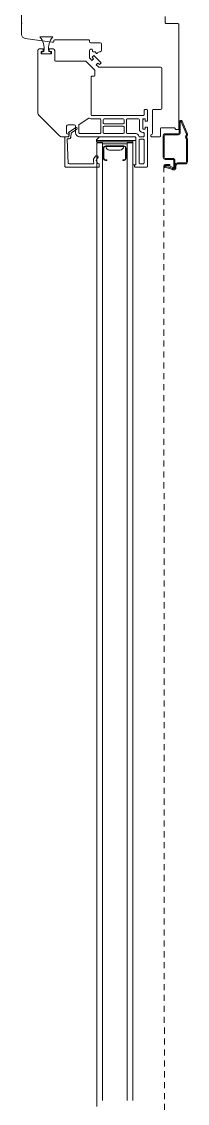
# Model space of a CAD drawing. Header units: inches. Extents: x -3905 to 10892, y 1064 to 9590.
# Drawn here: x 2676.6 to 2680.03, y 3806.67 to 3828.99 of the extents above; entities that cross this region are included whole.
import ezdxf

# ---------------------------------------------------------------- set-up
doc = ezdxf.new("R2010")
doc.units = ezdxf.units.IN
doc.header["$MEASUREMENT"] = 0
doc.linetypes.add('MYHIDDEN', pattern=[0.1875, 0.125, -0.0625])
doc.layers.add('SECTIONS', color=70, linetype='Continuous', lineweight=0)

msp = doc.modelspace()

# ---------------------------------------------------------------- linework, layer by layer
at = {"layer": 'SECTIONS', "lineweight": 0}
for p, q in [((2679.10948, 3826.95962), (2679.10948, 3826.79262)), ((2679.12348, 3826.96962), (2679.11948, 3826.96962)), ((2678.15248, 3826.54812), (2678.21748, 3826.61312)), ((2678.15248, 3826.53812), (2678.15248, 3826.54812)), ((2678.15248, 3826.53812), (2678.90198, 3826.53812)), ((2678.15248, 3826.50812), (2678.15248, 3826.53812)), ((2678.15248, 3826.53812), (2678.90198, 3826.53812)), ((2678.90198, 3826.50812), (2678.15248, 3826.50812)), ((2678.27598, 3826.46512), (2678.27598, 3826.17512)), ((2678.78498, 3826.17512), (2678.78498, 3826.46512)), ((2678.96448, 3826.53812), (2678.90198, 3826.53812)), ((2678.90198, 3826.53812), (2678.90198, 3826.03812)), ((2678.96448, 3826.03812), (2678.96448, 3826.53812)), ((2678.96448, 3826.03812), (2678.95448, 3826.03812))]:
    msp.add_line(p, q, dxfattribs=at)
at = {"layer": 'SECTIONS', "linetype": 'MYHIDDEN', "lineweight": 0}
msp.add_line((2679.54488, 3826.01047), (2679.56303, 3797.04468), dxfattribs=at)
at = {"layer": 'SECTIONS', "lineweight": 0}
for points in [[(2676.60348, 3829.14612), (2676.60348, 3828.96935, 0.18267581), (2676.60723, 3828.95943, -0.37796447), (2676.60723, 3828.95281, 0.18267581), (2676.60348, 3828.94289), (2676.60348, 3828.72601, 0.37388468), (2676.67665, 3828.64184), (2677.23675, 3828.56312), (2677.25348, 3828.56312, 0.41421356), (2677.26848, 3828.57812), (2677.26848, 3828.59812, -0.41421356), (2677.28348, 3828.61312), (2677.99348, 3828.61312, -0.41421356), (2678.00848, 3828.59812), (2678.00848, 3828.58312, 0.41421356), (2678.03848, 3828.55312), (2678.22848, 3828.55312, -0.41421356), (2678.25848, 3828.52312), (2678.25848, 3828.39812, -0.39299668), (2678.23067, 3828.3682, 0.19297871), (2678.17048, 3828.33881, -0.42897115), (2678.14875, 3828.33827), (2678.12329, 3828.36373, 0.19891237), (2678.11268, 3828.36812), (2678.08348, 3828.36812, -0.41421356), (2678.06848, 3828.38312), (2678.06848, 3828.40312, 0.41421356), (2678.05348, 3828.41812), (2678.03848, 3828.41812, 0.41421356), (2678.00848, 3828.38812), (2678.00848, 3828.24433)], [(2678.01287, 3828.23373), (2678.05859, 3828.18801), (2678.09395, 3828.22336), (2678.0639, 3828.25341), (2678.09925, 3828.28877), (2678.24774, 3828.14028), (2678.21239, 3828.10492), (2678.18234, 3828.13497), (2678.14698, 3828.09962), (2678.19209, 3828.05451, 0.19891237), (2678.20269, 3828.05012), (2679.47348, 3828.05012, -0.41421356), (2679.50348, 3828.02012), (2679.50348, 3827.20612, -0.41421356), (2679.47348, 3827.17612), (2679.32348, 3827.17612, 0.41421356), (2679.30848, 3827.16112), (2679.30848, 3826.67812, -0.41421356), (2679.29348, 3826.66312, 0.41421356), (2679.27848, 3826.64812), (2679.27848, 3826.62812, 0.41421356), (2679.29348, 3826.61312), (2679.46348, 3826.61312, 0.41421356), (2679.47848, 3826.62812), (2679.47848, 3826.78612, -0.41421356), (2679.49348, 3826.80112), (2679.75227, 3826.80112, -0.19891237), (2679.76287, 3826.79673), (2679.79409, 3826.76551, 0.19891237), (2679.80469, 3826.76112), (2679.83848, 3826.76112, 0.41421356), (2679.85348, 3826.77612), (2679.85348, 3828.93612, 0.41421356), (2679.83848, 3828.95112), (2679.58848, 3828.95112, -0.41421356), (2679.57348, 3828.96612), (2679.57348, 3829.09612, -0.41421356)], [(2678.95448, 3826.03812, 0.41421356), (2678.93948, 3826.02312), (2678.93948, 3826.00312, 0.41421356), (2678.95448, 3825.98812), (2679.19448, 3825.98812, 0.41421356), (2679.20948, 3826.00312), (2679.20948, 3826.81362), (2679.15948, 3826.81362), (2679.15948, 3826.77112), (2679.10948, 3826.77112), (2679.10948, 3826.98112), (2679.15948, 3826.98112), (2679.15948, 3826.93862), (2679.20948, 3826.93862), (2679.20948, 3827.16112, 0.41421356), (2679.19448, 3827.17612), (2679.15448, 3827.17612, 0.41421356), (2679.13948, 3827.16112), (2679.13948, 3827.06612, -0.41421356), (2679.12448, 3827.05112), (2678.05848, 3827.05112, -0.41421356), (2678.04348, 3827.06612), (2678.04348, 3827.84812, -0.41421356), (2678.05848, 3827.86312), (2678.10448, 3827.86312, 0.41421356), (2678.11948, 3827.87812), (2678.11948, 3827.97891, 0.19891237), (2678.11509, 3827.98951), (2677.93387, 3828.17073, 0.19891237), (2677.92327, 3828.17512), (2677.30448, 3828.17512, -0.41421356), (2677.28948, 3828.19012), (2677.28948, 3828.39512, 0.41421356), (2677.25948, 3828.42512), (2677.17698, 3828.42512), (2677.17698, 3828.37512), (2677.21948, 3828.37512), (2677.21948, 3828.32512), (2677.00948, 3828.32512), (2677.00948, 3828.37512), (2677.05198, 3828.37512), (2677.05198, 3828.42512), (2676.96948, 3828.42512, 0.41421356), (2676.93948, 3828.39512), (2676.93948, 3827.10297, 0.19891237), (2676.95705, 3827.06055), (2677.38691, 3826.63069, 0.19891237), (2677.42933, 3826.61312), (2677.55448, 3826.61312, 1), (2677.55448, 3826.67312), (2677.54948, 3826.67312, -0.41421356), (2677.53448, 3826.68812), (2677.53448, 3826.83312, -0.41421356), (2677.56448, 3826.86312), (2677.68948, 3826.86312, -0.41421356), (2677.71948, 3826.83312), (2677.71948, 3826.69812, 0.41421356), (2677.80448, 3826.61312), (2678.94948, 3826.61312, -0.41421356), (2678.96448, 3826.59812), (2678.96448, 3826.03812), (2678.90198, 3826.03812)], [(2677.78948, 3826.83312, 0.05203762), (2677.78732, 3826.85377, -0.31359949), (2677.79399, 3826.86955), (2677.99433, 3826.99605, -0.29821663), (2678.01076, 3826.99578, 0.15012919), (2678.05848, 3826.98112), (2678.22848, 3826.98112, -0.41421356), (2678.24348, 3826.96612), (2678.24348, 3826.69812, -0.41421356), (2678.22848, 3826.68312), (2677.80448, 3826.68312)], [(2680.03348, 3826.09632), (2680.03348, 3826.57292, 0.19301564), (2680.02412, 3826.59482), (2680.01697, 3826.60196, -0.41421358), (2680.01697, 3826.61893), (2680.02412, 3826.62607, 0.19466171), (2680.03348, 3826.64818), (2680.03348, 3826.66857, 0.10069247), (2680.02982, 3826.68654), (2679.92511, 3826.93324, 0.81748606), (2679.86557, 3826.92112), (2679.86558, 3826.69612, -0.41421355), (2679.84558, 3826.67612), (2679.57557, 3826.67613, 0.41420659), (2679.53357, 3826.63413), (2679.53357, 3826.18813, 0.41421356), (2679.57557, 3826.14613), (2679.73157, 3826.14612, -0.41426937), (2679.75257, 3826.12512), (2679.75257, 3825.99295, -0.53922375), (2679.73147, 3825.97942), (2679.70407, 3825.99162, 0.13634217), (2679.57735, 3826.01951), (2679.57726, 3826.00026, -0.11340854), (2679.72293, 3825.96024, 0.54288649), (2679.77357, 3825.99313), (2679.77357, 3826.12512, 0.41421356), (2679.73157, 3826.16712), (2679.57557, 3826.16713, -0.41415777), (2679.55457, 3826.18813), (2679.55457, 3826.63413, -0.41415777), (2679.57557, 3826.65512), (2679.84558, 3826.65512, 0.41415641), (2679.88657, 3826.69612), (2679.88657, 3826.92112, -0.81779129), (2679.90578, 3826.92503), (2680.01049, 3826.67833, -0.10069883), (2680.01248, 3826.66857), (2680.01249, 3826.6487, -0.19891236), (2680.00927, 3826.64092), (2680.00212, 3826.63378, 0.41421354), (2680.00212, 3826.58711), (2680.00927, 3826.57997, -0.1866841), (2680.01248, 3826.57271), (2680.01248, 3826.09632, -0.41415777), (2679.99148, 3826.07533), (2679.82948, 3826.07533, 0.35760023), (2679.77457, 3826.03029), (2679.77349, 3825.98033, -0.54853126), (2679.73365, 3825.95496), (2679.70645, 3825.96764, 0.0984836), (2679.57723, 3825.99926, -1.00981191), (2679.57768, 3826.02026), (2679.67268, 3826.02026), (2679.67268, 3826.04125), (2679.57768, 3826.04125, 1.01988098), (2679.5763, 3825.97828, -0.0984914), (2679.69758, 3825.9486), (2679.72477, 3825.93592, 0.10955031), (2679.74549, 3825.93133, 0.41419312), (2679.79449, 3825.98033), (2679.79448, 3826.01933, -0.41421356), (2679.82948, 3826.05433), (2679.99148, 3826.05432, 0.41421356), (2680.03348, 3826.09632)], [(2677.80448, 3826.68312, -0.41421356), (2677.78948, 3826.69812), (2677.78948, 3826.83312)], [(2678.71548, 3826.41462, -0.41421356), (2678.64106, 3826.3402), (2678.4199, 3826.3402, -0.41421356), (2678.34548, 3826.41462)]]:
    msp.add_lwpolyline(points, format="xyb", dxfattribs=at)
for points in [[(2677.2487, 3828.67512, 0.23450595), (2677.16598, 3828.37512), (2677.20798, 3828.37512), (2677.20798, 3828.32512), (2677.02098, 3828.32512), (2677.02098, 3828.37512), (2677.06298, 3828.37512, 0.23450595), (2676.98026, 3828.67512)], [(2678.70748, 3826.98112, -0.41421356), (2678.72248, 3826.96612), (2678.72248, 3826.89612, -0.41421356), (2678.70748, 3826.88112), (2678.30848, 3826.88112, -0.41421356), (2678.29348, 3826.89612), (2678.29348, 3826.96612, -0.41421356), (2678.30848, 3826.98112)], [(2679.12448, 3826.61312), (2679.04487, 3826.61312, -0.32753822), (2679.03056, 3826.62362, 0.32753822), (2678.94948, 3826.68312), (2678.78748, 3826.68312, -0.41421356), (2678.77248, 3826.69812), (2678.77248, 3826.96612, -0.41421356), (2678.78748, 3826.98112), (2679.02448, 3826.98112, -0.41421356), (2679.03948, 3826.96612), (2679.03948, 3826.77112, 0.41421368), (2679.10948, 3826.70112), (2679.12448, 3826.70112, -0.41421356), (2679.13948, 3826.68612), (2679.13948, 3826.62812, -0.41421356)], [(2677.72287, 3826.8026), (2677.5771, 3826.70428), (2677.59016, 3826.68756), (2677.58102, 3826.61312), (2677.50042, 3826.61312), (2677.50042, 3825.99812, 0.41421356), (2677.51042, 3825.98812), (2678.20042, 3825.98812, 0.41421356), (2678.21042, 3825.99812), (2678.21042, 3826.04881, 0.37424209), (2678.2018, 3826.05872, -0.67189688), (2678.17326, 3826.17087, 1), (2678.13758, 3826.21911, 0.34852429), (2678.09795, 3826.07208, -0.53924674), (2678.08877, 3826.05812), (2677.58471, 3826.05812, -0.40007691), (2677.56973, 3826.07239), (2677.54618, 3826.55739, -0.42849295), (2677.56117, 3826.57312), (2677.58987, 3826.57312, 0.37886611), (2677.61964, 3826.59946), (2677.63023, 3826.68564, -0.21712128), (2677.63673, 3826.69625), (2677.74523, 3826.76944, 1)], [(2678.72248, 3826.69812, -0.41421356), (2678.70748, 3826.68312), (2678.30848, 3826.68312, -0.41421356), (2678.29348, 3826.69812), (2678.29348, 3826.81612, -0.41421356), (2678.30848, 3826.83112), (2678.70748, 3826.83112, -0.41421356), (2678.72248, 3826.81612)], [(2679.03448, 3826.07312), (2679.03448, 3826.54812, -0.41421356), (2679.04948, 3826.56312), (2679.12448, 3826.56312, -0.41421356), (2679.13948, 3826.54812), (2679.13948, 3826.07312, -0.41421356), (2679.12448, 3826.05812), (2679.04948, 3826.05812, -0.41421356)], [(2678.72448, 3826.12512), (2678.69498, 3826.12512), (2678.69498, 3826.13562), (2678.72448, 3826.13562, 0.41421356), (2678.75448, 3826.16562), (2678.75448, 3826.37562, 0.41421356), (2678.71548, 3826.41462), (2678.34548, 3826.41462, 0.41421356), (2678.30648, 3826.37562), (2678.30648, 3826.16562, 0.41421356), (2678.33648, 3826.13562), (2678.36598, 3826.13562), (2678.36598, 3826.12512), (2678.33648, 3826.12512, -0.41421356), (2678.29598, 3826.16562), (2678.29598, 3826.37562, -0.41421356), (2678.34548, 3826.42512), (2678.71548, 3826.42512, -0.41421356), (2678.76498, 3826.37562), (2678.76498, 3826.16562, -0.41421356)]]:
    msp.add_lwpolyline(points, format="xyb", close=True, dxfattribs=at)
for points in [[(2678.27598, 3806.73605), (2678.27598, 3825.87106), (2678.27598, 3826.48812), (2678.15898, 3826.48812), (2678.15898, 3825.87106), (2678.15898, 3806.61105)], [(2678.29598, 3826.17512), (2678.27598, 3826.17512), (2678.27598, 3826.46512), (2678.78498, 3826.46512), (2678.78498, 3826.17512), (2678.76498, 3826.17512)], [(2678.90198, 3806.77355), (2678.90198, 3806.73605), (2678.90198, 3825.87106), (2678.90198, 3826.48812), (2678.78498, 3826.48812), (2678.78498, 3825.87106), (2678.78498, 3806.77355), (2678.78498, 3806.73605)]]:
    msp.add_lwpolyline(points, dxfattribs=at)
for centre, radius, start, end in [((2678.02348, 3828.24433), 0.015, 180, 225), ((2679.11948, 3826.95962), 0.01, 90, 180)]:
    msp.add_arc(centre, radius, start, end, dxfattribs=at)

doc.saveas('drawing.dxf')
